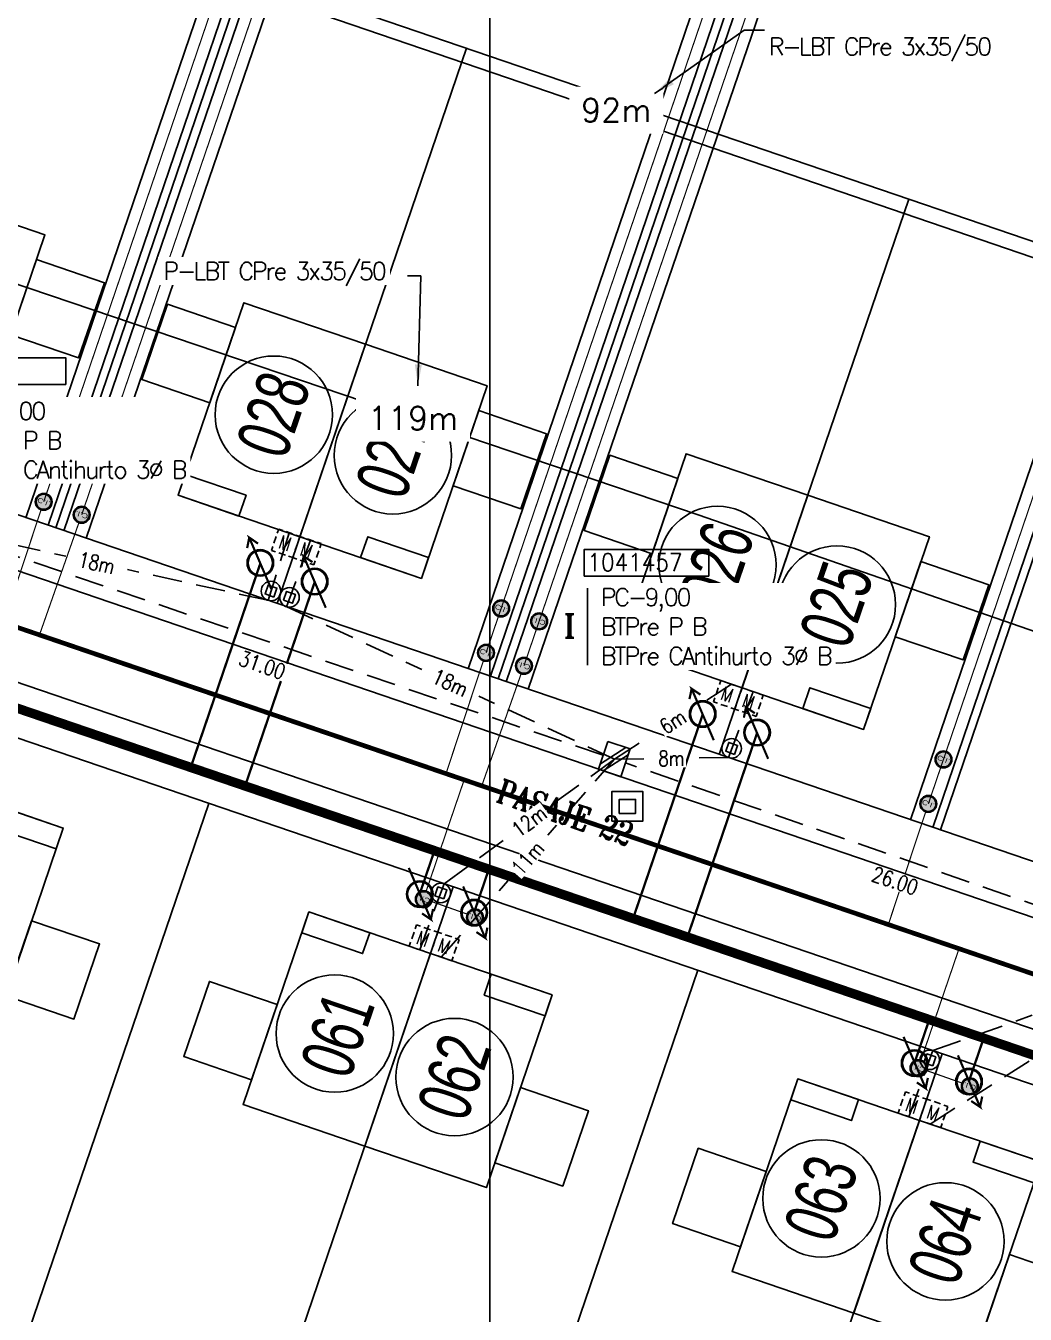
# Model space of a CAD drawing. Extents: x 0 to 336586, y 0 to 6284468.
# Drawn here: x 335380.2 to 335422.8, y 6277830.3 to 6277885.2 of the extents above; entities that cross this region are included whole.
import ezdxf
from ezdxf.enums import TextEntityAlignment as Align

# ---------------------------------------------------------------- set-up
doc = ezdxf.new("R2010")
doc.units = 0
doc.header["$LTSCALE"] = 5
doc.linetypes.add('DASHDOTX2', pattern=[2, 1, -0.5, 0, -0.5])
doc.linetypes.add('DASHED', pattern=[0.75, 0.5, -0.25])
for name, color, linetype in [('ACOM-P', 251, 'DASHED'), ('CALLES-URBANAS', 6, 'Continuous'), ('COTAS', 11, 'Continuous'), ('EQUIPOS', 240, 'Continuous'), ('EQUIPOS_P', 240, 'Continuous'), ('ESTRUCTURAS', 42, 'Continuous'), ('ESTRUCTURAS_P', 42, 'Continuous'), ('GRILLA', 254, 'Continuous'), ('LBT_A_P', 100, 'DASHED'), ('LINEA-EDIFICACION-URBANA', 21, 'Continuous'), ('MUROS', 8, 'Continuous'), ('Numero', 42, 'Continuous'), ('PLANTA', 6, 'Continuous'), ('POSTES_E', 41, 'Continuous'), ('POSTES_P', 41, 'Continuous'), ('Prosan Agua Potable D. Arranque', 1, 'Continuous'), ('Prosan Agua Potable D. MAP', 5, 'Continuous'), ('Prosan Agua Potable P. Cañeria Proyectada', 1, 'Continuous'), ('Prosan Alcantarillado D. Union Domiciliaria', 4, 'Continuous'), ('Prosan Alcantarillado P. Colector Proyectado', 1, 'Continuous'), ('Prosan General Deslindes', 8, 'DASHDOTX2'), ('PUNTO-DE-INTERES', 254, 'Continuous'), ('servicios', 6, 'Continuous'), ('TEXTO', 2, 'Continuous'), ('TEXTO-BT_P', 151, 'Continuous'), ('TEXTO-BT_R', 151, 'Continuous')]:
    doc.layers.add(name, color=color, linetype=linetype)
doc.styles.add('2mm', font='simplex.shx', dxfattribs={"width": 0.8, "height": 0.65})
doc.styles.add('ARIAL', font='arial.ttf', dxfattribs={"width": 0.82})
doc.styles.add('ROMANS', font='romans.shx', dxfattribs={"height": 1})
doc.styles.add('ROMANT', font='romant.shx', dxfattribs={"height": 2})
doc.styles.add('Swis-50', font='swissc.ttf', dxfattribs={"width": 0.85})
doc.dimstyles.new('ACOMETIDA 500', dxfattribs={"dimtxt": 0.65, "dimasz": 1.8, "dimexe": 1.25, "dimexo": 0.625, "dimtad": 0, "dimdec": 0, "dimtxsty": '2mm', "dimblk": 'NONE', "dimcen": 2.5, "dimse1": 1, "dimse2": 1, "dimclrd": 256, "dimclrt": 2, "dimadec": 0, "dimazin": 0, "dimtfac": 1, "dimtdec": 0, "dimtmove": 0, "dimatfit": 3, "dimldrblk": 'NONE', "dimfxl": 1, "dimtfill": 1, "dimlwd": -1, "dimarcsym": 2})
doc.dimstyles.new('COTA 500', dxfattribs={"dimtxt": 0.9, "dimasz": 0.9, "dimexe": 1.25, "dimexo": 1.25, "dimgap": 1.199999999999999, "dimtad": 0, "dimtih": 1, "dimtoh": 1, "dimdec": 0, "dimzin": 0, "dimdsep": 46, "dimtxsty": 'ROMANS', "dimcen": 0, "dimclrd": 11, "dimclre": 11, "dimclrt": 256, "dimadec": 0, "dimazin": 0, "dimtfac": 1, "dimtdec": 0, "dimtofl": 0, "dimtmove": 0, "dimatfit": 3, "dimfxl": 1.25, "dimfxlon": 1, "dimtfill": 1, "dimtolj": 1, "dimtzin": 0, "dimarcsym": 0})
doc.dimstyles.new('GRILLA X 500', dxfattribs={"dimtxt": 0.5, "dimasz": 1.8, "dimexe": 1.25, "dimexo": 0.625, "dimtad": 0, "dimdec": 0, "dimtxsty": 'ROMANS', "dimblk": 'NONE', "dimcen": 2.5, "dimse1": 1, "dimse2": 1, "dimsd1": 1, "dimsd2": 1, "dimclrd": 256, "dimclrt": 256, "dimadec": 0, "dimazin": 0, "dimtfac": 1, "dimtdec": 0, "dimtmove": 0, "dimatfit": 3, "dimldrblk": 'NONE', "dimfxlon": 1, "dimtfill": 1, "dimlwd": -1, "dimarcsym": 2})
doc.dimstyles.new('VANO 500', dxfattribs={"dimtxt": 0.65, "dimasz": 1.8, "dimexe": 0, "dimexo": 8, "dimgap": 1.2, "dimtad": 0, "dimdec": 0, "dimzin": 0, "dimdsep": 46, "dimtxsty": '2mm', "dimblk": 'NONE', "dimcen": 0, "dimse1": 1, "dimse2": 1, "dimsd1": 1, "dimsd2": 1, "dimclrd": 7, "dimclrt": 2, "dimadec": 0, "dimazin": 0, "dimtfac": 1, "dimtdec": 0, "dimtofl": 0, "dimtmove": 0, "dimatfit": 3, "dimldrblk": 'NONE', "dimfxl": 1, "dimtfill": 1, "dimtolj": 1, "dimtzin": 0, "dimlwd": 25, "dimarcsym": 0})

# ---------------------------------------------------------------- blocks, each defined once
blk = doc.blocks.new('A$C461B3DCE')
at = {"layer": 'Prosan Agua Potable D. MAP', "ltscale": 2}
h = blk.add_hatch(color=4, dxfattribs=at)
h.dxf.hatch_style = 1
edge = h.paths.add_edge_path()
edge.add_line((0.7710314885518511, 0.5448670548734738), (0.7504819952160025, 0.5306253450311521))
edge.add_arc((0.5218886427903211, 0.3768014163459124), 0.2755298927691394, 393.9372072948622, 430.8894317799293)
edge.add_arc((0.5219586611189867, 0.376749035538496), 0.2755564759331746, 70.90675392884668, 215.492820778389)
edge.add_line((0.2976038094080948, 0.2167606861423788), (0.2770543160722461, 0.2025189763000571))
edge.add_arc((0.5218886427903213, 0.3768014163459125), 0.3005298927691393, 70.88943177992928, 215.4447158899646, ccw=False)
edge.add_arc((0.5218886427903213, 0.3768014163459125), 0.3005298927691391, 394.0026343322039, 430.88943177992934, ccw=False)
h = blk.add_hatch(color=4, dxfattribs=at)
h.dxf.hatch_style = 1
edge = h.paths.add_edge_path()
edge.add_line((0.7622593604771488, 0.557190258923689), (0.7420747884321109, 0.5424359027211417))
edge.add_arc((0.521888642790321, 0.3768014163459126), 0.2755298927691394, 0, 36.95222448506712, ccw=False)
edge.add_arc((0.5218620722195667, 0.376884724929531), 0.2755564759331746, 215.3966110015403, 359.98267785108266, ccw=False)
edge.add_line((0.2972388881172841, 0.2172733325026044), (0.2770543160722462, 0.2025189763000571))
edge.add_arc((0.5218886427903211, 0.3768014163459128), 0.3005298927691393, 215.4447158899647, 360)
edge.add_arc((0.5218886427903211, 0.3768014163459128), 0.3005298927691391, 0, 36.88679744772544)
at = {"layer": 'Prosan Agua Potable D. MAP', "color": 4, "ltscale": 2, "const_width": 0.05}
blk.add_lwpolyline([(9.38084215e-08, 1.08246816e-07), (1.023286459401971, 0.7479937492063158), (0.9377070762315523, 0.5236589383472321), (1.023286459402515, 0.7479937492077511), (0.7832410503892931, 0.7426890532315298)], dxfattribs=at)
at = {"layer": 'Prosan Agua Potable D. MAP', "color": 4, "ltscale": 2}
for radius in [0.3005298927691391, 0.2755298927691391]:
    blk.add_circle((0.5218886427903211, 0.3768014163459128), radius, dxfattribs=at)
blk = doc.blocks.new('agua potable')
at = {"layer": 'Prosan Agua Potable D. Arranque', "color": 4, "const_width": 0.1}
for points, elevation in [([(335879.8142272296, 6282539.994640093), (335876.8469754126, 6282531.302556893)], -499.809), ([(335882.1314270007, 6282539.203608177), (335879.1641751838, 6282530.511524977)], -499.809), ([(335898.6674510327, 6282533.558638359), (335895.7001992157, 6282524.866555158)], -499.809), ([(335900.9846508038, 6282532.767606441), (335898.0173989869, 6282524.075523241)], -499.809), ([(335886.6112725671, 6282525.924767194), (335887.2363694451, 6282527.755887172)], -499.8090000075405), ([(335888.9284723383, 6282525.133735281), (335889.5535692163, 6282526.964855255)], -499.8090000075405), ([(335907.6995043929, 6282518.725791674), (335908.3246012709, 6282520.556911653)], -499.8090000075405), ([(335910.016704164, 6282517.934759762), (335910.641801042, 6282519.765879735)], -499.8090000075405)]:
    blk.add_lwpolyline(points, dxfattribs=dict(at, elevation=elevation))
at = {"layer": 'Prosan Agua Potable P. Cañeria Proyectada', "color": 4, "const_width": 0.4}
blk.add_lwpolyline([(335835.4423277323, 6282545.437029972), (335921.2840937399, 6282516.132876968)], dxfattribs=at)
at = {"layer": 'Prosan Agua Potable D. MAP', "color": 4, "ltscale": 20}
for p, xscale, yscale, zscale, rotation in [((335880.2858378828, 6282538.896855916, -499.809), 1.885254132807255, 1.885254132807255, 1.885254132807255, 77.0827137440164), ((335882.6030376537, 6282538.105824002, -499.809), 1.885254132807254, 1.885254132807254, 1.885254132807254, 77.08271373004237), ((335899.1390616859, 6282532.46085418, -499.809), 1.885254132807255, 1.885254132807255, 1.885254132807255, 77.0827137440164), ((335901.4562614569, 6282531.669822266, -499.809), 1.885254132807254, 1.885254132807254, 1.885254132807254, 77.08271373004237), ((335886.1396619141, 6282527.022551373, -499.8090000075405), 1.885254132835699, 1.885254132835699, 1.885254132835699, 257.0827137300424), ((335888.4568616851, 6282526.231519457, -499.8090000075405), 1.885254132835698, 1.885254132835698, 1.885254132835698, 257.0827137440164), ((335907.2278937398, 6282519.823575853, -499.8090000075405), 1.885254132835699, 1.885254132835699, 1.885254132835699, 257.0827137300424), ((335909.5450935108, 6282519.032543938, -499.8090000075405), 1.885254132835698, 1.885254132835698, 1.885254132835698, 257.0827137440164)]:
    blk.add_blockref('A$C461B3DCE', p, dxfattribs=dict(at, xscale=xscale, yscale=yscale, zscale=zscale, rotation=rotation))
blk = doc.blocks.new('UD')
at = {"layer": 'Prosan Alcantarillado D. Union Domiciliaria', "true_color": 0x57ffab}
h = blk.add_hatch(color=101, dxfattribs=at)
edge = h.paths.add_edge_path()
edge.add_arc((6.984919e-10, 0), 0.3200000000000001, 0, 360)
at = {"layer": 'Prosan Alcantarillado D. Union Domiciliaria', "color": 7}
for radius in [0.36, 0.3200000000000001]:
    blk.add_circle((6.984919e-10, 0), radius, dxfattribs=at)
at = {"layer": 'Prosan Alcantarillado D. Union Domiciliaria', "color": 7, "ltscale": 10, "style": 'ARIAL', "oblique": 359.9999998988733, "width": 1.199999998176862}
blk.add_text('C.I.', height=0.2121039574924962, dxfattribs=at).set_placement((0, 0), align=Align.MIDDLE_CENTER)
blk = doc.blocks.new('ALCANTARILLADO')
at = {"layer": 'Prosan Alcantarillado D. Union Domiciliaria', "color": 5, "ltscale": 20}
for points in [[(85.49764686836716, -107.0332036117325), (99.46588982254616, -66.0553300071042)], [(86.44402267404075, -107.3562717717141), (100.4124104981165, -66.37797317025252)], [(87.11529389961652, -107.5854263617657), (101.1204745531504, -66.6196906301193)], [(88.06166970524646, -107.9084945219802), (102.0667051072815, -66.94318365701474)], [(104.3481261268316, -113.4682684298605), (118.3163693619354, -72.49039400392212)], [(105.2945019324397, -113.7913365900749), (119.2628900374912, -72.81303716707043)], [(105.9639434619748, -114.0198665693169), (119.9691241155451, -73.05413083755411)], [(106.9103192676484, -114.342934729415), (120.9153546696689, -73.37762386456598)], [(123.1986053857181, -119.9033332484541), (137.166848900386, -78.92545800062362)], [(124.1449811913481, -120.2264014085522), (138.1133695759854, -79.24810116388835)]]:
    blk.add_lwpolyline(points, dxfattribs=at)
at = {"layer": 'Prosan Alcantarillado D. Union Domiciliaria', "color": 5, "ltscale": 20, "const_width": 0.05}
for points in [[(86.25689006705943, -106.3555528495926), (99.93915016033861, -66.21665158879478)], [(87.87529058699147, -106.9080328218406), (101.5935898302123, -66.78143714356702)], [(105.1073693256913, -112.7906176673714), (118.7896296997133, -72.65171558549628)], [(106.7239401493061, -113.3424730295083), (120.442239392607, -73.21587735100184)], [(123.9578485844904, -119.2256824860815), (137.640109238193, -79.08677958219778)], [(86.1436334411701, -106.6972734027077), (84.56125026165682, -111.4736951695522)], [(87.7559474421505, -107.2476755932439), (86.08729145679536, -111.994646064355)], [(104.9941126998747, -113.1323382186238), (103.4117295202304, -117.9087599881459)], [(106.6045970044506, -113.6821158009116), (104.9359410190882, -118.4290862719063)], [(102.5573263198457, -122.9444823826198), (104.1877248564051, -118.1684941585409)], [(123.8445919586811, -119.5674030373339), (122.2622087790878, -124.3438248077873)], [(102.8006181210949, -123.3917061521206), (104.30432000359, -123.9235206042649)], [(123.6455581454647, -130.1434579009656), (125.2759566819805, -125.3674696770031)], [(123.8888499466557, -130.5906816724455), (125.3925518291362, -131.1224961237749)]]:
    blk.add_lwpolyline(points, dxfattribs=at)
at = {"layer": 'Prosan Alcantarillado P. Colector Proyectado', "color": 5, "const_width": 0.2}
blk.add_lwpolyline([(141.579924009493, -130.9611273140181), (47.88932403966464, -98.99992043734528)], dxfattribs=at)
at = {"layer": 'Prosan Alcantarillado D. Union Domiciliaria', "color": 5, "ltscale": 20, "xscale": -1, "rotation": 158.7564564792214}
for p in [(86.90387638122047, -104.4630909785628), (86.25689006659377, -106.3555528495926), (105.7543556397941, -110.898155796458), (105.1073693251674, -112.7906176673714), (124.6048348986224, -117.3332206150517), (123.9578485839957, -119.2256824860815)]:
    blk.add_blockref('UD', p, dxfattribs=at)
at = {"layer": 'Prosan Alcantarillado D. Union Domiciliaria', "color": 5, "ltscale": 20, "rotation": 163.546395338698}
for p in [(88.52227690230211, -105.0155709508108), (87.87529058768268, -106.9080328218406), (107.3709264646168, -111.4500111584784), (106.7239401499901, -113.3424730295083), (102.4553603359818, -123.289740167791), (104.6369148859449, -124.0612908669282), (123.5435921615936, -130.4887156870682), (125.725146711542, -131.2602663862053)]:
    blk.add_blockref('UD', p, dxfattribs=at)
blk = doc.blocks.new('A$C12F70A7C')
at = {"layer": 'MUROS'}
for points in [[(0, -8.672000000951812), (-5.476999999998952, -8.672000000951812), (-5.476999999998952, 0), (0, 0)], [(-2.738500000006752, 0), (-5.476999999998952, 0), (-5.476999999998952, -0.9399999999441206), (-2.738500000006752, -0.9399999999441206)], [(0, -8.672000000951812), (5.4769999999844, -8.672000000951812), (5.4769999999844, 0), (0, 0)], [(2.7384999999922, 0), (5.4769999999844, 0), (5.4769999999844, -0.9399999999441206), (2.7384999999922, -0.9399999999441206)], [(-5.476999999998952, -7.557999999960883), (-8.53499999998894, -7.557999999960883), (-8.53499999998894, -4.169999999925493), (-5.476999999998952, -4.169999999925493)], [(5.4769999999844, -7.557999999960883), (8.534999999974389, -7.557999999960883), (8.534999999974389, -4.169999999925493), (5.4769999999844, -4.169999999925493)]]:
    blk.add_lwpolyline(points, close=True, dxfattribs=at)
blk = doc.blocks.new('PLANTA')
at = {"layer": 'CALLES-URBANAS', "flags": 128}
blk.add_lwpolyline([(335920.3279743883, 6282522.323749814), (335924.5980794206, 6282522.45104087), (335939.8630484486, 6282567.167293179, 0.4142135623730959), (335936.1232029526, 6282574.783956205), (335858.851626211, 6282601.162468823, 0.4142135623730951), (335851.234963184, 6282597.422623326), (335835.969994156, 6282552.706371017), (335839.2708948056, 6282549.994534941), (335920.3279743882, 6282522.323749814)], format="xyb", dxfattribs=at)
blk.add_lwpolyline([(335905.6985939573, 6282467.08806182), (335922.1750684638, 6282515.353223043), (335918.8741678141, 6282518.065059118), (335837.8170882315, 6282545.735844245), (335833.5469831992, 6282545.608553191), (335817.0705086927, 6282497.343391968), (335820.3714093423, 6282494.631555892), (335901.4284889249, 6282466.960770765)], dxfattribs=at)
at = {"layer": 'LINEA-EDIFICACION-URBANA', "ltscale": 5}
for p, q in [((335871.1020131028, 6282541.50570783), (335887.2554194817, 6282588.824493342)), ((335889.9506626652, 6282535.071267623), (335906.1040690441, 6282582.390053134)), ((335930.7877383577, 6282547.547118695), (335846.4183437892, 6282576.348642269)), ((335908.7993122276, 6282528.636827415), (335924.9527186065, 6282575.955612927))]:
    blk.add_line(p, q, dxfattribs=at)
at = {"layer": 'LINEA-EDIFICACION-URBANA', "ltscale": 0.2}
for p, q in [((335877.6187247357, 6282529.771106334), (335861.6268524207, 6282482.925508677)), ((335888.0367440127, 6282526.214664696), (335872.0448716976, 6282479.369067039)), ((335898.4547632896, 6282522.658223059), (335882.4628909745, 6282475.812625402)), ((335908.8727825666, 6282519.10178142), (335892.8809102516, 6282472.256183764))]:
    blk.add_line(p, q, dxfattribs=at)
at = {"layer": 'LINEA-EDIFICACION-URBANA', "ltscale": 5}
blk.add_lwpolyline([(335936.187686818, 6282572.120286107), (335937.9506668918, 6282568.529756723), (335923.6248098233, 6282526.564480668), (335920.0342804392, 6282524.801500594), (335841.0183953288, 6282551.775474858), (335839.2554152549, 6282555.366004242), (335853.5812723234, 6282597.331280296), (335857.1718017076, 6282599.09426037)], close=True, dxfattribs=at)
at = {"layer": 'LINEA-EDIFICACION-URBANA', "ltscale": 0.2}
blk.add_lwpolyline([(335918.8896473648, 6282512.693589818), (335917.126667291, 6282516.284119202), (335838.1107821806, 6282543.258093465), (335834.5202527964, 6282541.495113391), (335820.3559297918, 6282500.003025193), (335822.1189098656, 6282496.412495809), (335901.1347949759, 6282469.438521545), (335904.7253243601, 6282471.201501619)], close=True, dxfattribs=at)
at = {"layer": 'Prosan General Deslindes', "ltscale": 5}
for p, q in [((335880.5263378841, 6282538.288487726), (335896.6797442629, 6282585.607273239)), ((335899.3749874464, 6282531.854047518), (335915.5283938253, 6282579.172833031))]:
    blk.add_line(p, q, dxfattribs=at)
at = {"layer": 'PUNTO-DE-INTERES', "color": 8}
for centre in [(335880.3880889661, 6282546.332661767), (335885.4635304896, 6282544.600037638), (335899.2978292633, 6282539.928219788), (335904.3888561501, 6282538.241168476), (335882.9842423153, 6282519.963675016), (335888.0893462354, 6282518.110287406), (335903.7250340506, 6282512.939952939), (335909.0117848415, 6282511.109002391)]:
    blk.add_circle(centre, 2.5, dxfattribs=at)
at = {"layer": 'PUNTO-DE-INTERES', "rotation": 161.1514259085047}
for p in [(335862.6468927043, 6282547.562055064), (335862.6468927043, 6282547.562055064), (335862.6468927043, 6282547.562055064), (335881.4955422668, 6282541.127614857), (335881.4955422668, 6282541.127614857), (335881.4955422668, 6282541.127614857), (335900.3441918292, 6282534.693174649), (335900.3441918292, 6282534.693174649), (335900.3441918292, 6282534.693174649)]:
    blk.add_blockref('A$C12F70A7C', p, dxfattribs=at)
at = {"layer": 'PUNTO-DE-INTERES', "xscale": -1, "rotation": 341.1514259085047}
for p in [(335866.2315010762, 6282530.488420841), (335866.2315010762, 6282530.488420841), (335866.2315010762, 6282530.488420841), (335887.06753963, 6282523.375537566), (335887.06753963, 6282523.375537566), (335887.06753963, 6282523.375537566), (335907.9035781839, 6282516.26265429), (335907.9035781839, 6282516.26265429), (335907.9035781839, 6282516.26265429)]:
    blk.add_blockref('A$C12F70A7C', p, dxfattribs=at)
at = {"layer": 'PUNTO-DE-INTERES', "color": 8, "char_height": 2.25, "attachment_point": 5, "rotation": 71.15142590850466, "line_spacing_factor": 0.6, "style": 'Swis-50'}
for s, insert in [('\\fArial Narrow|b0|i0|c00|p39;\\H1x;\\W0.8;028', (335880.3801964118, 6282546.33535608)), ('\\fArial Narrow|b0|i0|c00|p39;\\H1x;\\W0.8;027', (335885.4582687869, 6282544.601833847)), ('\\fArial Narrow|b0|i0|c00|p39;\\H1x;\\W0.8;026', (335899.2925675605, 6282539.930015997)), ('\\fArial Narrow|b0|i0|c00|p39;\\H1x;\\W0.8;025', (335904.3776750315, 6282538.244985419)), ('\\fArial Narrow|b0|i0|c00|p39;\\H1x;\\W0.8;061', (335883.1131540338, 6282519.919667898)), ('\\fArial Narrow|b0|i0|c00|p39;\\H1x;\\W0.8;062', (335888.0893462354, 6282518.110287406)), ('\\fArial Narrow|b0|i0|c00|p39;\\H1x;\\W0.8;063', (335903.7197723478, 6282512.941749148)), ('\\fArial Narrow|b0|i0|c00|p39;\\H1x;\\W0.8;064', (335909.0078385645, 6282511.110349547))]:
    blk.add_mtext(s, dxfattribs=dict(at, insert=insert))
at = {"layer": 'TEXTO', "style": 'ROMANT', "width": 0.8}
blk.add_text('PASAJE 22', height=1, rotation=341.1514259368298, dxfattribs=at).set_placement((335892.8102584196, 6282529.376988469), align=Align.MIDDLE_CENTER)
blk = doc.blocks.new('EM-BT_P')
at = {"layer": 'EQUIPOS'}
for p, q in [((-1.59583581811421, 0.990598165203636), (-1.59583581811421, 1.595838092819461)), ((-0.990595890498426, 1.595417830392476), (-1.59583581811421, 1.595417830392476)), ((-1.59583581811421, 0.4940551486930361), (-1.59583581811421, -0.4940706556385237)), ((-0.4940528739877835, 1.595417830392476), (0.4940729303437621, 1.595417830392476)), ((0.9906159468543903, 1.595417830392476), (1.595855874470174, 1.595417830392476)), ((1.595855874470174, 0.990598165203636), (1.595855874470174, 1.595838092819461)), ((1.595855874470174, 0.4940551486930361), (1.595855874470174, -0.4940706556385237)), ((-1.59583581811421, -0.9906136721491804), (-1.59583581811421, -1.595853599764949)), ((-0.990595890498426, -1.595433337337964), (-1.59583581811421, -1.595433337337964)), ((-0.4940528739877835, -1.595433337337964), (0.4940729303437621, -1.595433337337964)), ((0.9906159468543903, -1.595433337337964), (1.595855874470174, -1.595433337337964)), ((1.595855874470174, -0.9906136721491804), (1.595855874470174, -1.595853599764949))]:
    blk.add_line(p, q, dxfattribs=at)
at = {"layer": 'EQUIPOS', "style": 'ROMANS', "width": 0.8}
blk.add_text('M', height=1.98, dxfattribs=at).set_placement((-0.9147899827143248, -0.9896123134684556))
blk = doc.blocks.new('PC-9_P')
at = {"layer": 'POSTES_E'}
for p, q in [((0.6083982158431285, 1.249984817137545), (-1.000003517699549, -0.7605173497908027)), ((0.9999964823004506, 0.728340590182853), (-0.5826881361359098, -1.250015182862455))]:
    blk.add_line(p, q, dxfattribs=at)
blk.add_lwpolyline([(-1.000003517699549, 1.249984817137545), (0.9999964823004506, 1.249984817137545), (0.9999964823004506, -1.250015182862455), (-1.000003517699549, -1.250015182862455)], close=True, dxfattribs=at)
blk = doc.blocks.new('*D185')
at = {"layer": 'Defpoints', "color": 0, "ltscale": 0.5, "transparency": 16777216}
for p in [(335375.9485576421, 6277863.913570696), (335405.3082107829, 6277853.963155257), (335404.9789878402, 6277852.991751453)]:
    blk.add_point(p, dxfattribs=at)
at = {"layer": 'COTAS', "color": 2, "ltscale": 0.5, "transparency": 16777216, "insert": (335390.2991612703, 6277857.966959173), "char_height": 0.65, "attachment_point": 5, "rotation": 341.27772935523984, "style": '2mm', "bg_fill": 3, "box_fill_scale": 1.1, "bg_fill_color": 256, "bg_fill_true_color": 13158600, "bg_fill_transparency": 0}
blk.add_mtext('\\A1;31.00', dxfattribs=at)
blk = doc.blocks.new('_None')
blk = doc.blocks.new('*D186')
at = {"layer": 'Defpoints', "color": 0, "ltscale": 0.5, "transparency": 16777216}
for p in [(335405.3082107829, 6277853.963155257), (335429.8745389695, 6277845.448752484), (335429.6026240073, 6277844.646441362)]:
    blk.add_point(p, dxfattribs=at)
at = {"layer": 'COTAS', "color": 2, "ltscale": 0.5, "transparency": 16777216, "insert": (335417.272284511, 6277848.772635179), "char_height": 0.65, "attachment_point": 5, "rotation": 341.27772935523984, "style": '2mm', "bg_fill": 3, "box_fill_scale": 1.1, "bg_fill_color": 256, "bg_fill_true_color": 13158600, "bg_fill_transparency": 0}
blk.add_mtext('\\A1;26.00', dxfattribs=at)
blk = doc.blocks.new('PM-6_P')
at = {"layer": 'POSTES_E'}
blk.add_lwpolyline([(-0.6677519658405187, 0.6677414800509212), (0.6677199434739736, 0.6677414800509212), (0.6677199434739736, -0.66773042926323), (-0.6677519658405187, -0.66773042926323)], close=True, dxfattribs=at)
blk.add_circle((-1.601118327254625e-05, 5.52539384557349e-06), 1.386432699211355, dxfattribs=at)
blk = doc.blocks.new('*D247')
at = {"layer": 'ACOM-P', "ltscale": 0.5, "transparency": 16777216}
for p, q in [((335375.948203269, 6277863.911944572), (335381.931181362, 6277862.605588005)), ((335390.5385203725, 6277860.726213942), (335384.5555422794, 6277862.032570509))]:
    blk.add_line(p, q, dxfattribs=at)
at = {"layer": 'Defpoints', "color": 0, "ltscale": 0.5, "transparency": 16777216}
for p in [(335375.948558228, 6277863.913570248), (335390.5385203725, 6277860.726213942), (335390.5388753314, 6277860.727839618)]:
    blk.add_point(p, dxfattribs=at)
at = {"layer": 'ACOM-P', "color": 2, "ltscale": 0.5, "transparency": 16777216, "insert": (335383.2433618205, 6277862.319079258), "char_height": 0.65, "attachment_point": 5, "rotation": 347.6830303128056, "style": '2mm', "bg_fill": 3, "box_fill_scale": 1.1, "bg_fill_color": 256, "bg_fill_true_color": 13158600, "bg_fill_transparency": 0}
blk.add_mtext('18m', dxfattribs=at)
blk = doc.blocks.new('*D248')
at = {"layer": 'ACOM-P', "ltscale": 0.5, "transparency": 16777216}
for p, q in [((335391.3261277685, 6277860.459093793), (335397.0991118285, 6277857.777022815)), ((335405.3082114821, 6277853.963156761), (335399.5352274217, 6277856.64522774))]:
    blk.add_line(p, q, dxfattribs=at)
at = {"layer": 'Defpoints', "color": 0, "ltscale": 0.5, "transparency": 16777216}
for p in [(335391.3261270695, 6277860.459092289), (335391.3261277685, 6277860.459093793), (335405.3082107827, 6277853.963155256)]:
    blk.add_point(p, dxfattribs=at)
at = {"layer": 'ACOM-P', "color": 2, "ltscale": 0.5, "transparency": 16777216, "insert": (335398.3171696253, 6277857.211125277), "char_height": 0.65, "attachment_point": 5, "rotation": 335.0808877141306, "style": '2mm', "bg_fill": 3, "box_fill_scale": 1.1, "bg_fill_color": 256, "bg_fill_true_color": 13158600, "bg_fill_transparency": 0}
blk.add_mtext('18m', dxfattribs=at)
blk = doc.blocks.new('*D249')
at = {"layer": 'ACOM-P', "ltscale": 0.5, "transparency": 16777216}
for p, q in [((335410.2965670107, 6277857.151131761), (335408.7671713443, 6277856.173772635)), ((335405.308141632, 6277853.963282355), (335406.8375372975, 6277854.94064148))]:
    blk.add_line(p, q, dxfattribs=at)
at = {"layer": 'Defpoints', "color": 0, "ltscale": 0.5, "transparency": 16777216}
for p in [(335410.2965670107, 6277857.151131761), (335410.2966516688, 6277857.150999287), (335405.3082262902, 6277853.963149881)]:
    blk.add_point(p, dxfattribs=at)
at = {"layer": 'ACOM-P', "color": 2, "ltscale": 0.5, "transparency": 16777216, "insert": (335407.8023543213, 6277855.557207058), "char_height": 0.65, "attachment_point": 5, "rotation": 32.580580670854665, "style": '2mm', "bg_fill": 3, "box_fill_scale": 1.1, "bg_fill_color": 256, "bg_fill_true_color": 13158600, "bg_fill_transparency": 0}
blk.add_mtext('6m', dxfattribs=at)
blk = doc.blocks.new('*D250')
at = {"layer": 'ACOM-P', "ltscale": 0.5, "transparency": 16777216}
for p, q in [((335405.3082066785, 6277853.963147624), (335406.5951258803, 6277853.979215953)), ((335410.1718666005, 6277854.023874734), (335408.8849473987, 6277854.007806405))]:
    blk.add_line(p, q, dxfattribs=at)
at = {"layer": 'Defpoints', "color": 0, "ltscale": 0.5, "transparency": 16777216}
for p in [(335405.3082066658, 6277853.96314864), (335410.1718665878, 6277854.02387575), (335410.1718666005, 6277854.023874734)]:
    blk.add_point(p, dxfattribs=at)
at = {"layer": 'ACOM-P', "color": 2, "ltscale": 0.5, "transparency": 16777216, "insert": (335407.7400366395, 6277853.993511179), "char_height": 0.65, "attachment_point": 5, "rotation": 0.71535146819445, "style": '2mm', "bg_fill": 3, "box_fill_scale": 1.1, "bg_fill_color": 256, "bg_fill_true_color": 13158600, "bg_fill_transparency": 0}
blk.add_mtext('8m', dxfattribs=at)
blk = doc.blocks.new('*D251')
at = {"layer": 'ACOM-P', "ltscale": 0.5, "transparency": 16777216}
for p, q in [((335429.8745457283, 6277845.448732084), (335425.4531544261, 6277842.648756251)), ((335418.7623627996, 6277838.411616043), (335423.1837541009, 6277841.211591875))]:
    blk.add_line(p, q, dxfattribs=at)
at = {"layer": 'Defpoints', "color": 0, "ltscale": 0.5, "transparency": 16777216}
for p in [(335429.8745457283, 6277845.448732084), (335418.7623628001, 6277838.411616042), (335418.7623627996, 6277838.411616043)]:
    blk.add_point(p, dxfattribs=at)
at = {"layer": 'ACOM-P', "color": 2, "ltscale": 0.5, "transparency": 16777216, "insert": (335424.3184542642, 6277841.930174063), "char_height": 0.65, "attachment_point": 5, "rotation": 32.34523611430441, "style": '2mm', "bg_fill": 3, "box_fill_scale": 1.1, "bg_fill_color": 256, "bg_fill_true_color": 13158600, "bg_fill_transparency": 0}
blk.add_mtext('13m', dxfattribs=at)
blk = doc.blocks.new('*D252')
at = {"layer": 'ACOM-P', "ltscale": 0.5, "transparency": 16777216}
for p, q in [((335429.8745434335, 6277845.448739937), (335425.6450907765, 6277843.944263643)), ((335418.8847967372, 6277841.539531175), (335423.1142493947, 6277843.044007469))]:
    blk.add_line(p, q, dxfattribs=at)
at = {"layer": 'Defpoints', "color": 0, "ltscale": 0.5, "transparency": 16777216}
for p in [(335429.8745389702, 6277845.448752484), (335429.8745434335, 6277845.448739937), (335418.8847922739, 6277841.539543723)]:
    blk.add_point(p, dxfattribs=at)
at = {"layer": 'ACOM-P', "color": 2, "ltscale": 0.5, "transparency": 16777216, "insert": (335424.3796700854, 6277843.494135556), "char_height": 0.65, "attachment_point": 5, "rotation": 19.581194046835833, "style": '2mm', "bg_fill": 3, "box_fill_scale": 1.1, "bg_fill_color": 256, "bg_fill_true_color": 13158600, "bg_fill_transparency": 0}
blk.add_mtext('15m', dxfattribs=at)
blk = doc.blocks.new('*D253')
at = {"layer": 'ACOM-P', "ltscale": 0.5, "transparency": 16777216}
for p, q in [((335405.3083044626, 6277853.963084865), (335402.4690483743, 6277850.717381433)), ((335397.9263963541, 6277845.524436239), (335400.7656524442, 6277848.770139674))]:
    blk.add_line(p, q, dxfattribs=at)
at = {"layer": 'Defpoints', "color": 0, "ltscale": 0.5, "transparency": 16777216}
for p in [(335405.308232354, 6277853.963147945), (335397.9263242455, 6277845.524499318), (335397.9263963541, 6277845.524436239)]:
    blk.add_point(p, dxfattribs=at)
at = {"layer": 'ACOM-P', "color": 2, "ltscale": 0.5, "transparency": 16777216, "insert": (335401.6173504093, 6277849.743760553), "char_height": 0.65, "attachment_point": 5, "rotation": 48.821418385516715, "style": '2mm', "bg_fill": 3, "box_fill_scale": 1.1, "bg_fill_color": 256, "bg_fill_true_color": 13158600, "bg_fill_transparency": 0}
blk.add_mtext('11m', dxfattribs=at)
blk = doc.blocks.new('*D254')
at = {"layer": 'ACOM-P', "ltscale": 0.5, "transparency": 16777216}
for p, q in [((335405.3089026469, 6277853.96376868), (335402.7628095904, 6277852.101116296)), ((335398.0487403721, 6277848.652431555), (335400.5948334276, 6277850.515083939))]:
    blk.add_line(p, q, dxfattribs=at)
at = {"layer": 'Defpoints', "color": 0, "ltscale": 0.5, "transparency": 16777216}
for p in [(335405.3089026464, 6277853.963768682), (335398.0487403716, 6277848.652431556), (335398.0487403721, 6277848.652431555)]:
    blk.add_point(p, dxfattribs=at)
at = {"layer": 'ACOM-P', "color": 2, "ltscale": 0.5, "transparency": 16777216, "insert": (335401.6788215092, 6277851.308100117), "char_height": 0.65, "attachment_point": 5, "rotation": 36.188186650617155, "style": '2mm', "bg_fill": 3, "box_fill_scale": 1.1, "bg_fill_color": 256, "bg_fill_true_color": 13158600, "bg_fill_transparency": 0}
blk.add_mtext('12m', dxfattribs=at)
blk = doc.blocks.new('CA 3Ø-P')
at = {"layer": 'ESTRUCTURAS'}
for points in [[(-1.307126184576191, -1.266878571361303), (1.346075665089302, -1.266878571361303), (1.346075665089302, 1.246819127351046), (-1.307126184576191, 1.246819127351046)], [(-0.676001158892177, -0.6099489843472838), (0.7149506394052878, -0.6099489843472838), (0.7149506394052878, 0.5898895403370261), (-0.676001158892177, 0.5898895403370261)]]:
    blk.add_lwpolyline(points, close=True, dxfattribs=at)
blk = doc.blocks.new('*U417')
at = {"layer": 'GRILLA', "lineweight": -3}
for points in [[(400, 250), (400, 350)], [(400, 150), (400, 250)]]:
    blk.add_lwpolyline(points, dxfattribs=at)
blk = doc.blocks.new('*D440')
at = {"layer": 'Defpoints', "color": 0, "ltscale": 0.5, "transparency": 16777216}
for p in [(335402.3497128253, 6277986.733224559), (335398.5975279866, 6277900), (0, 0)]:
    blk.add_point(p, dxfattribs=at)
at = {"layer": 'GRILLA', "ltscale": 0.5, "transparency": 16777216, "insert": (335402.3497128243, 6277991.143938844), "char_height": 1, "attachment_point": 5, "rotation": 90, "style": 'ROMANS', "bg_fill": 3, "box_fill_scale": 1.1, "bg_fill_color": 256, "bg_fill_true_color": 13158600, "bg_fill_transparency": 0}
blk.add_mtext('X-335399', dxfattribs=at)

msp = doc.modelspace()

# ---------------------------------------------------------------- linework, layer by layer
at = {"layer": 'LBT_A_P', "ltscale": 0.5}
for points in [[(335404.8346651738, 6277854.123646782), (335376.4220999197, 6277863.753080299)], [(335429.2839986036, 6277845.653409261), (335405.7806437009, 6277853.79941517)]]:
    msp.add_lwpolyline(points, dxfattribs=at)

# ---------------------------------------------------------------- block references
at = {"layer": 'EQUIPOS_P', "ltscale": 5, "xscale": 0.3, "yscale": 0.3, "zscale": 0.3, "rotation": 341.1514259146094}
for p in [(335391.2997714223, 6277863.151231046), (335392.2059740023, 6277862.842010207), (335410.1420202263, 6277856.698040854), (335411.0482228062, 6277856.388820015), (335397.1747489169, 6277846.286684936), (335398.0809514968, 6277845.977464097), (335418.0107874708, 6277839.173801661), (335418.9169900508, 6277838.864580821)]:
    msp.add_blockref('EM-BT_P', p, dxfattribs=at)
at = {"layer": 'GRILLA', "lineweight": -3}
msp.add_blockref('*U417', (335000, 6277600), dxfattribs=at)
at = {"layer": 'PLANTA'}
msp.add_blockref('PLANTA', (-489.5943777723587, -4677.696606804617), dxfattribs=at)
at = {"layer": 'POSTES_P', "ltscale": 5, "xscale": 0.4999999999999999, "yscale": 0.4999999999999999, "zscale": 0.4999999999999999, "rotation": 341.1514259044704}
msp.add_blockref('PC-9_P', (335405.3082107829, 6277853.963155256), dxfattribs=at)
at = {"layer": 'servicios', "color": 1}
msp.add_blockref('ALCANTARILLADO', (335294.7307215866, 6277971.279013176), dxfattribs=at)
at = {"layer": 'servicios'}
msp.add_blockref('agua potable', (-489.5943777723587, -4677.696606804617), dxfattribs=at)

# ---------------------------------------------------------------- leaders
at = {"layer": 'COTAS'}
msp.add_leader([(335396.932909378, 6277869.872002813), (335397.0552546911, 6277874.54605798), (335396.4861808493, 6277874.54605798)], dimstyle='COTA 500', override={"dimgap": 1.199999999999999, "dimtad": 0}, dxfattribs=at)

# ---------------------------------------------------------------- next in the draw order: texts
at = {"layer": 'TEXTO-BT_P', "ltscale": 0.5, "insert": (335377.2345770751, 6277867.54181266), "char_height": 0.7499999981250001, "attachment_point": 4, "style": 'ROMANS', "bg_fill": 3, "box_fill_scale": 1.3, "bg_fill_color": 256, "bg_fill_transparency": 0}
msp.add_mtext('{\\T0.8;PC-9,00\\PBTPre P B\\PBTPre CAntihurto 3Ø B}', dxfattribs=at)

# ---------------------------------------------------------------- next in the draw order: dimensions: what is measured, and where the dimension line sits
at = {"layer": 'COTAS', "ltscale": 0.5}
dim = msp.add_linear_dim(base=(335404.9789878402, 6277852.991751453), p1=(335375.9485576421, 6277863.913570696), p2=(335405.3082107829, 6277853.963155256), angle=161.2777293552398, dimstyle='VANO 500', override={"dimpost": '.00', "dimsah": 1, "dimtmove": 1}, dxfattribs=at)
dim.commit()
dim.dimension.update_dxf_attribs({"geometry": '*D185', "text_midpoint": (335390.2991612703, 6277857.966959173)})

# ---------------------------------------------------------------- next in the draw order: linework, layer by layer
msp.add_lwpolyline([(335455.5784468627, 6277864.243627384), (335429.085087358, 6277873.308442813), (335401.922338083, 6277882.592979114), (335368.3455327686, 6277894.056580859), (335355.245567407, 6277898.456863447), (335339.7816869681, 6277903.852761691), (335309.3018035695, 6277914.288910255), (335278.7574154784, 6277924.734896343)], dxfattribs=at)
at = {"layer": 'Numero'}
msp.add_lwpolyline([(335404.0234229653, 6277861.759377604), (335409.3285857793, 6277861.759377604), (335409.3285857793, 6277862.892538486), (335404.0234229653, 6277862.892538486)], close=True, dxfattribs=at)

# ---------------------------------------------------------------- next in the draw order: block references
at = {"layer": 'POSTES_P', "ltscale": 5, "yscale": 0.3, "zscale": 0.3}
for p, xscale, rotation in [((335390.673244986, 6277861.121468608), 0.3, 161.1514259169997), ((335391.4605058157, 6277860.852718174), -0.3, 161.1514259027594)]:
    msp.add_blockref('PM-6_P', p, dxfattribs=dict(at, xscale=xscale, rotation=rotation))

# ---------------------------------------------------------------- next in the draw order: texts
at = {"layer": 'Numero', "style": 'ROMANS', "width": 0.9}
msp.add_text('1041457', height=0.75, dxfattribs=at).set_placement((335404.1628464318, 6277861.972727963))

# ---------------------------------------------------------------- next in the draw order: dimensions: what is measured, and where the dimension line sits
at = {"layer": 'COTAS', "ltscale": 0.5}
dim = msp.add_linear_dim(base=(335429.6026240073, 6277844.646441362), p1=(335405.3082107829, 6277853.963155256), p2=(335429.8745389698, 6277845.448752484), angle=161.2777293552398, dimstyle='VANO 500', override={"dimpost": '.00', "dimsah": 1, "dimtmove": 1}, dxfattribs=at)
dim.commit()
dim.dimension.update_dxf_attribs({"geometry": '*D186', "text_midpoint": (335417.272284511, 6277848.772635179), "dimtype": 160})

# ---------------------------------------------------------------- next in the draw order: texts
at = {"layer": 'COTAS', "insert": (335405.3914868145, 6277881.608123598), "char_height": 1, "attachment_point": 5, "style": 'ROMANS', "bg_fill": 3, "box_fill_scale": 1.5, "bg_fill_color": 256, "bg_fill_transparency": 0}
msp.add_mtext('\\A1;92m', dxfattribs=at)
at = {"layer": 'TEXTO-BT_R', "ltscale": 0.5, "insert": (335411.8884643569, 6277884.197916114), "char_height": 0.7499999981250001, "attachment_point": 4, "style": 'ROMANS', "bg_fill": 3, "box_fill_scale": 1.3, "bg_fill_color": 256, "bg_fill_transparency": 0}
msp.add_mtext('{\\T0.8;R-LBT CPre 3x35/50}', dxfattribs=at)

# ---------------------------------------------------------------- next in the draw order: dimensions: what is measured, and where the dimension line sits
at = {"layer": 'ACOM-P', "ltscale": 0.5}
for p1, p2, distance, picture, middle in [((335375.9485582281, 6277863.913570249), (335390.5388753315, 6277860.727839619), -0.0016639773018734551, '*D247', (335383.2433618205, 6277862.319079258)), ((335405.3082107829, 6277853.963155256), (335391.3261270695, 6277860.459092288), -1.659427633505563e-06, '*D248', (335398.3171696253, 6277857.211125277))]:
    dim = msp.add_aligned_dim(p1=p1, p2=p2, distance=distance, text='18m', dimstyle='ACOMETIDA 500', override={"dimpost": 'm', "dimsah": 1}, dxfattribs=at)
    dim.commit()
    dim.dimension.update_dxf_attribs({"geometry": picture, "text_midpoint": middle})
dim = msp.add_aligned_dim(p1=(335429.8745457283, 6277845.448732083), p2=(335418.7623627997, 6277838.411616042), distance=-8.491026638462897e-10, dimstyle='ACOMETIDA 500', override={"dimpost": 'm', "dimsah": 1}, dxfattribs=at)
dim.commit()
dim.dimension.update_dxf_attribs({"geometry": '*D251', "text_midpoint": (335424.3184542642, 6277841.930174063)})

# ---------------------------------------------------------------- next in the draw order: linework, layer by layer
for points in [[(335391.4544028648, 6277863.604189479), (335390.5484157687, 6277860.724710813)], [(335392.3606054448, 6277863.29496864), (335391.3405048754, 6277860.452414333)], [(335417.8561602197, 6277838.720836882), (335418.8847789248, 6277841.539548281)]]:
    msp.add_lwpolyline(points, dxfattribs=at)
at = {"layer": 'TEXTO-BT_P', "ltscale": 0.5}
msp.add_lwpolyline([(335404.1584001133, 6277861.239083944), (335404.1584001133, 6277857.966640478)], dxfattribs=at)

# ---------------------------------------------------------------- next in the draw order: block references
at = {"layer": 'POSTES_P', "ltscale": 5, "xscale": 0.3, "yscale": 0.3, "zscale": 0.3, "rotation": 161.1514259169997}
msp.add_blockref('PM-6_P', (335418.7504012498, 6277841.145925532), dxfattribs=at)

# ---------------------------------------------------------------- next in the draw order: texts
at = {"layer": 'TEXTO-BT_P', "ltscale": 0.5, "style": 'ROMANT'}
msp.add_text('I', height=0.9999999975, dxfattribs=at).set_placement((335403.4026213711, 6277859.631837986), align=Align.MIDDLE_CENTER)
at = {"layer": 'TEXTO-BT_P', "ltscale": 0.5, "insert": (335404.7318063811, 6277859.609233355), "char_height": 0.7499999981250001, "attachment_point": 4, "style": 'ROMANS', "bg_fill": 3, "box_fill_scale": 1.3, "bg_fill_color": 256, "bg_fill_transparency": 0}
msp.add_mtext('{\\T0.8;PC-9,00\\PBTPre P B\\PBTPre CAntihurto 3Ø B}', dxfattribs=at)

# ---------------------------------------------------------------- next in the draw order: dimensions: what is measured, and where the dimension line sits
at = {"layer": 'ACOM-P', "ltscale": 0.5}
dim = msp.add_aligned_dim(p1=(335405.3082262904, 6277853.963149881), p2=(335410.2966516687, 6277857.150999287), distance=0.0001572143919390586, dimstyle='ACOMETIDA 500', override={"dimpost": 'm', "dimsah": 1}, dxfattribs=at)
dim.commit()
dim.dimension.update_dxf_attribs({"geometry": '*D249', "text_midpoint": (335407.8023543213, 6277855.557207058)})

# ---------------------------------------------------------------- next in the draw order: leaders
at = {"layer": 'COTAS'}
msp.add_leader([(335407.021012594, 6277882.316520431), (335410.842711917, 6277885.022117087), (335411.7060467384, 6277885.022117087)], dimstyle='COTA 500', override={"dimgap": 1.199999999999999, "dimtad": 0}, dxfattribs=at)

# ---------------------------------------------------------------- next in the draw order: block references
at = {"layer": 'POSTES_P', "ltscale": 5, "xscale": 0.3, "yscale": 0.3, "zscale": 0.3, "rotation": 161.1514259169997}
msp.add_blockref('PM-6_P', (335410.3062236123, 6277854.41750905), dxfattribs=at)

# ---------------------------------------------------------------- next in the draw order: dimensions: what is measured, and where the dimension line sits
at = {"layer": 'ACOM-P', "ltscale": 0.5}
dim = msp.add_aligned_dim(p1=(335418.8847922742, 6277841.539543723), p2=(335429.8745389698, 6277845.448752484), distance=-1.331802287076755e-05, text='15m', dimstyle='ACOMETIDA 500', override={"dimpost": 'm', "dimsah": 1}, dxfattribs=at)
dim.commit()
dim.dimension.update_dxf_attribs({"geometry": '*D252', "text_midpoint": (335424.3796700854, 6277843.494135556)})

# ---------------------------------------------------------------- next in the draw order: dimensions: what is measured, and where the dimension line sits
dim = msp.add_aligned_dim(p1=(335405.3082066658, 6277853.96314864), p2=(335410.1718665878, 6277854.023875749), distance=-1.0152209110725464e-06, text='8m', dimstyle='ACOMETIDA 500', override={"dimpost": 'm', "dimsah": 1}, dxfattribs=at)
dim.commit()
dim.dimension.update_dxf_attribs({"geometry": '*D250', "text_midpoint": (335407.7400366395, 6277853.993511179)})

# ---------------------------------------------------------------- next in the draw order: linework, layer by layer
msp.add_lwpolyline([(335410.1718848745, 6277854.023869507), (335411.2028542487, 6277856.797117568)], dxfattribs=at)

# ---------------------------------------------------------------- next in the draw order: dimensions: what is measured, and where the dimension line sits
dim = msp.add_aligned_dim(p1=(335405.3082323538, 6277853.963147945), p2=(335397.9263242457, 6277845.524499318), distance=9.580457582902477e-05, dimstyle='ACOMETIDA 500', override={"dimpost": 'm', "dimsah": 1}, dxfattribs=at)
dim.commit()
dim.dimension.update_dxf_attribs({"geometry": '*D253', "text_midpoint": (335401.6173504093, 6277849.743760553)})

# ---------------------------------------------------------------- next in the draw order: dimensions: what is measured, and where the dimension line sits
dim = msp.add_aligned_dim(p1=(335405.3089026463, 6277853.963768682), p2=(335398.048740371, 6277848.652431556), distance=1.4046474485310975e-09, text='12m', dimstyle='ACOMETIDA 500', override={"dimpost": 'm', "dimsah": 1}, dxfattribs=at)
dim.commit()
dim.dimension.update_dxf_attribs({"geometry": '*D254', "text_midpoint": (335401.6788215092, 6277851.308100117)})

# ---------------------------------------------------------------- next in the draw order: linework, layer by layer
msp.add_lwpolyline([(335398.0487403695, 6277848.652431556), (335397.0201216657, 6277845.833720157)], dxfattribs=at)
at = {"layer": 'COTAS', "ltscale": 0.5}
msp.add_lwpolyline([(335218.9654022003, 6277918.90062075), (335244.5175387389, 6277910.177764376), (335270.0696471099, 6277901.454950549), (335298.461382285, 6277891.761971691), (335324.4720615214, 6277882.883258218), (335337.7553004391, 6277884.492402071), (335355.6470166566, 6277882.408681102), (335379.4796859176, 6277874.329650663), (335408.8752181281, 6277864.369674078), (335438.7881872919, 6277854.001126965), (335446.6981739175, 6277827.715399073)], dxfattribs=at)

# ---------------------------------------------------------------- next in the draw order: block references
at = {"layer": 'ESTRUCTURAS_P', "xscale": 0.5, "yscale": 0.5, "zscale": 0.5}
msp.add_blockref('CA 3Ø-P', (335405.8537743168, 6277851.949866341), dxfattribs=at)
at = {"layer": 'POSTES_P', "ltscale": 5, "xscale": 0.3, "yscale": 0.3, "zscale": 0.3, "rotation": 161.1514259169997}
msp.add_blockref('PM-6_P', (335397.914362696, 6277848.258808807), dxfattribs=at)

# ---------------------------------------------------------------- next in the draw order: texts
at = {"layer": 'COTAS', "insert": (335396.727766309, 6277868.485549062), "char_height": 1, "attachment_point": 5, "style": 'ROMANS', "bg_fill": 3, "box_fill_scale": 1.5, "bg_fill_color": 256, "bg_fill_transparency": 0}
msp.add_mtext('\\A1;119m', dxfattribs=at)
at = {"layer": 'TEXTO-BT_P', "ltscale": 0.5, "insert": (335386.0886277298, 6277874.630244483), "char_height": 0.7499999981250001, "attachment_point": 4, "style": 'ROMANS', "bg_fill": 3, "box_fill_scale": 1.3, "bg_fill_color": 256, "bg_fill_transparency": 0}
msp.add_mtext('{\\T0.8;P-LBT CPre 3x35/50}', dxfattribs=at)

# ---------------------------------------------------------------- next in the draw order: dimensions: what is measured, and where the dimension line sits
at = {"layer": 'GRILLA', "ltscale": 0.5}
dim = msp.add_ordinate_dim(feature_location=(335398.5975279866, 6277900), offset=(3.7521848386968486, 86.733224558644), dtype=1, origin=(0, 0), dimstyle='GRILLA X 500', override={"dimpost": 'X-<>', "dimsah": 1}, dxfattribs=at)
dim.commit()
dim.dimension.update_dxf_attribs({"geometry": '*D440', "text_midpoint": (335402.3497128243, 6277991.143938844)})

# ---------------------------------------------------------------- next in the draw order: linework, layer by layer
at = {"layer": 'Numero'}
msp.add_lwpolyline([(335376.6221247696, 6277869.928105682), (335381.9272875836, 6277869.928105682), (335381.9272875836, 6277871.061266564), (335376.6221247696, 6277871.061266564)], close=True, dxfattribs=at)

doc.saveas('drawing.dxf')
